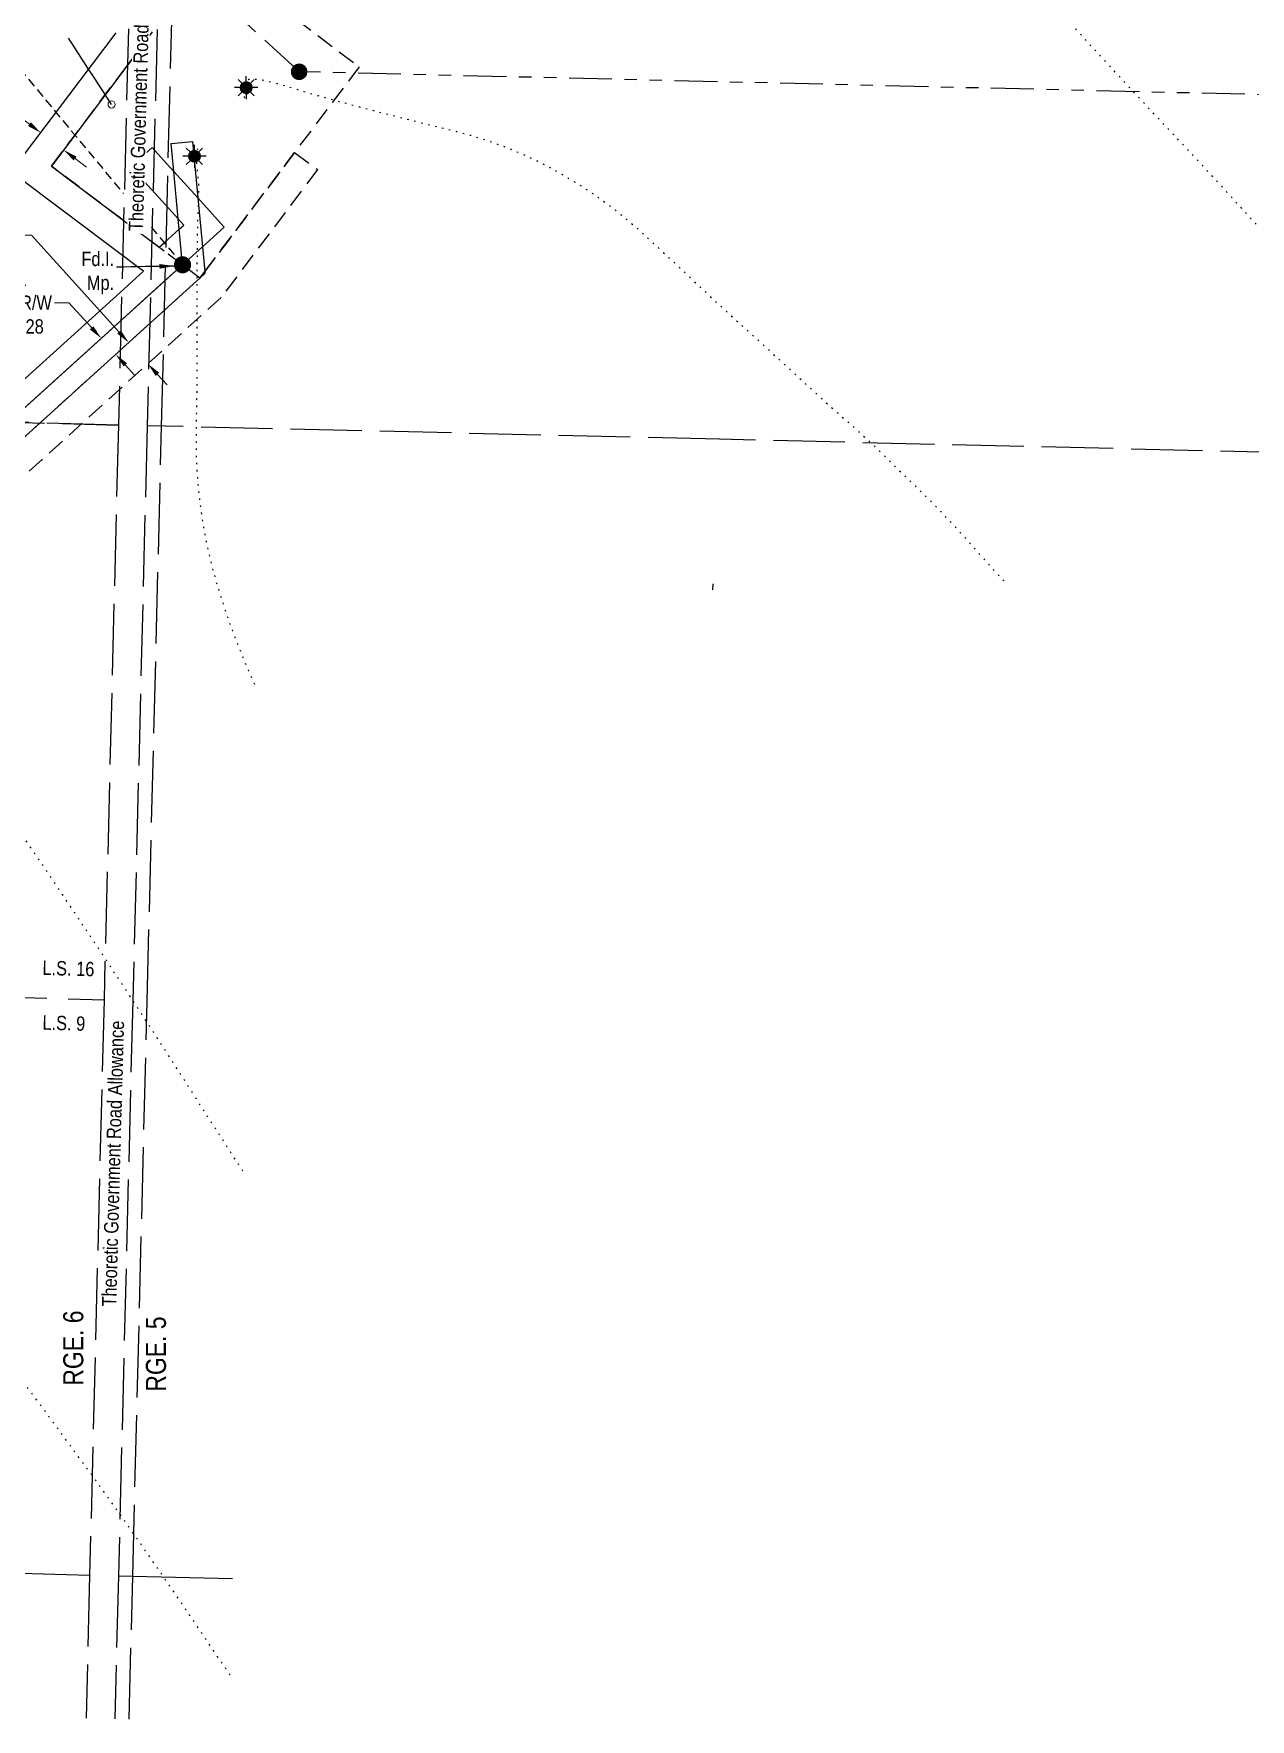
# Model space of a CAD drawing. Extents: x 383520 to 399637, y 6055811 to 6063584.
# Drawn here: x 386785 to 387635, y 6060884 to 6062063 of the extents above; entities that cross this region are included whole.
import ezdxf
from ezdxf.enums import TextEntityAlignment as Align

# ---------------------------------------------------------------- set-up
doc = ezdxf.new("R2010")
doc.units = 0
doc.header["$LTSCALE"] = 5
doc.header["$PDSIZE"] = 0.5
for name, pattern in [('foc-ACCESSROAD', [3.75, 2.5, -1.25]), ('foc-DOT', [1, 0.2, -0.8]), ('foc-DRILLPATH', [14.75, 6, -1.75, 1.75, -1.75, 1.75, -1.75]), ('foc-LSD', [8, 5, -3]), ('foc-QUARTERLINE', [33, 25, -3, 2, -3]), ('foc-TIELINE', [1.875, 1.25, -0.625]), ('foc-UNSURVEYED', [12.5, 10, -2.5])]:
    doc.linetypes.add(name, pattern=pattern)
doc.layers.get('Defpoints').update_dxf_attribs({"color": 9})
for name, color, linetype in [('CG-NOTES', 7, 'Continuous'), ('D-TXT', 6, 'Continuous'), ('DETAIL-HZ-Existing', 8, 'foc-DOT'), ('F-AR', 190, 'foc-ACCESSROAD'), ('F-RW', 190, 'Continuous'), ('F-WS', 190, 'foc-ACCESSROAD'), ('F-WS-S', 8, 'Continuous'), ('L-MON', 1, 'Continuous'), ('L-ROAD-T', 7, 'Continuous'), ('L-SECQ', 8, 'foc-QUARTERLINE'), ('L-SECTION-LSD', 7, 'foc-LSD'), ('L-TIE', 7, 'foc-TIELINE'), ('L-USEC', 7, 'foc-UNSURVEYED'), ('P-PDRILLPATH', 12, 'foc-DRILLPATH'), ('P-TXT', 4, 'Continuous')]:
    doc.layers.add(name, color=color, linetype=linetype)
doc.layers.add('F-AR-T', color=190, linetype='Continuous', lineweight=9)
doc.layers.add('F-WS-T', color=190, linetype='Continuous', lineweight=9)
doc.layers.add('Z-DRILL-POINT', color=7, linetype='Continuous', true_color=0x7575ff, plot=False)
doc.styles.add('100L', font='ARIALN.TTF', dxfattribs={"height": 11})
doc.styles.add('80CG', font='ARIALN.TTF', dxfattribs={"height": 10})
doc.styles.add('80L', font='ARIALN.TTF', dxfattribs={"height": 10})
doc.dimstyles.new('Compass 5 000', dxfattribs={"dimscale": 5, "dimtxt": 9, "dimasz": 2, "dimexe": 0.2, "dimexo": 0.0625, "dimgap": 0.5, "dimtad": 0, "dimtih": 1, "dimtoh": 1, "dimzin": 0, "dimdsep": 46, "dimtxsty": '80CG', "dimcen": 0.1, "dimse1": 1, "dimse2": 1, "dimclrd": 256, "dimclrt": 256, "dimaunit": 1, "dimadec": 4, "dimazin": 0, "dimtfac": 0.06, "dimtofl": 0, "dimtmove": 0, "dimatfit": 1, "dimfxl": 0.2, "dimtolj": 1, "dimtzin": 0, "dimlwd": -1, "dimarcsym": 0})

# ---------------------------------------------------------------- blocks, each defined once
blk = doc.blocks.new('fdia')
at = {"color": 255, "const_width": 1}
blk.add_lwpolyline([(-0.5, 0, 1), (0.5, 0, 1)], format="xyb", close=True, dxfattribs=at)
blk = doc.blocks.new('Fdiaa')
blk.add_blockref('fdia', (0, 0))
blk = doc.blocks.new('fdib')
at = {"color": 1, "const_width": 1.6}
blk.add_lwpolyline([(-0.4, 0, 1), (0.4, 0, 1)], format="xyb", close=True, dxfattribs=at)
at = {"color": 1}
blk.add_circle((0, 0), 0.8, dxfattribs=at)
blk = doc.blocks.new('Fdibb')
blk.add_blockref('fdib', (0, 0))
blk = doc.blocks.new('fdicc')
for name in ['Fdibb', 'Fdiaa']:
    blk.add_blockref(name, (0, 0))
blk = doc.blocks.new('FDI')
blk.add_blockref('fdicc', (0, 0))
blk = doc.blocks.new('*D40')
at = {"layer": 'Defpoints', "color": 0, "transparency": 16777216}
for p in [(386832.2, 6061849.6), (386804.1, 6061824.1), (386814.2, 6061813)]:
    blk.add_point(p, dxfattribs=at)
at = {"layer": 'F-AR-T', "transparency": 16777216}
for p, q in [((386809.6, 6061874.5), (386799.6, 6061874.5)), ((386825.5, 6061857), (386809.6, 6061874.5)), ((386849, 6061831), (386855.7, 6061823.6))]:
    blk.add_line(p, q, dxfattribs=at)
for points in [[(386826.7, 6061858.1), (386824.2, 6061855.8), (386832.2, 6061849.6)], [(386850.2, 6061832.1), (386847.8, 6061829.9), (386842.3, 6061838.4)]]:
    blk.add_solid(points, dxfattribs=at)
at = {"layer": 'F-AR-T', "transparency": 16777216, "insert": (386760.5, 6061874.5), "char_height": 10, "attachment_point": 5, "style": '80CG'}
blk.add_mtext('\\A1;Nuvista\\P15.00 P/L R/W\\PPLA 131328', dxfattribs=at)
blk = doc.blocks.new('*D43')
at = {"layer": 'Defpoints', "color": 0, "transparency": 16777216}
for p in [(386830.8, 6062047.6), (386846.8, 6062035.5), (386789.9, 6061993.3)]:
    blk.add_point(p, dxfattribs=at)
at = {"layer": 'F-AR-T', "transparency": 16777216}
for p, q in [((386774, 6062005.4), (386764, 6062005.4)), ((386782, 6061999.4), (386774, 6062005.4)), ((386813.9, 6061975.3), (386821.9, 6061969.3))]:
    blk.add_line(p, q, dxfattribs=at)
for points in [[(386783, 6062000.7), (386781, 6061998), (386789.9, 6061993.3)], [(386814.9, 6061976.6), (386812.9, 6061973.9), (386805.9, 6061981.3)]]:
    blk.add_solid(points, dxfattribs=at)
at = {"layer": 'F-AR-T', "transparency": 16777216, "insert": (386724.9, 6062005.4), "char_height": 10, "attachment_point": 5, "style": '80CG'}
blk.add_mtext('\\A1;Nuvista\\P15.00 P/L R/W\\PPLA 220584', dxfattribs=at)
blk = doc.blocks.new('label_road_theoretic')
at = {"layer": 'L-ROAD-T', "style": '80L'}
blk.add_text('Theoretic Government Road Allowance', height=10, dxfattribs=at).set_placement((0, 0), align=Align.MIDDLE_CENTER)
blk = doc.blocks.new('*D46')
at = {"layer": 'Defpoints', "color": 0, "transparency": 16777216}
for p in [(386851.4, 6061846.6), (386814.7, 6061813.4), (386828.1, 6061798.6)]:
    blk.add_point(p, dxfattribs=at)
at = {"layer": 'F-AR-T', "transparency": 16777216}
for p, q in [((386783.4, 6061921.7), (386773.4, 6061921.7)), ((386844.6, 6061854), (386783.4, 6061921.7)), ((386871.5, 6061824.4), (386878.2, 6061817))]:
    blk.add_line(p, q, dxfattribs=at)
for points in [[(386845.9, 6061855.2), (386843.4, 6061852.9), (386851.4, 6061846.6)], [(386872.7, 6061825.5), (386870.2, 6061823.3), (386864.8, 6061831.8)]]:
    blk.add_solid(points, dxfattribs=at)
at = {"layer": 'F-AR-T', "transparency": 16777216, "insert": (386739.1, 6061921.7), "char_height": 10, "attachment_point": 5, "style": '80CG'}
blk.add_mtext('\\A1;Nuvista\\P20.00 A/R\\PLOC 131538', dxfattribs=at)
blk = doc.blocks.new('plbh')
at = {"layer": 'L-MON'}
h = blk.add_hatch(color=255, dxfattribs=at)
h.dxf.hatch_style = 1
edge = h.paths.add_edge_path()
edge.add_arc((0, 0), 1.16, 0, 360)
h = blk.add_hatch(color=256, dxfattribs=at)
h.dxf.hatch_style = 1
h.paths.add_polyline_path([(-0.96, 0, 1), (0.96, 0, 1)])
h.paths.add_polyline_path([(0.91, 0, -1), (-0.91, 0, -1)], flags=16)
h.paths.add_polyline_path([(0.45, 0, -1), (-0.45, 0, -1)], flags=0)
h = blk.add_hatch(color=256, dxfattribs=at)
h.dxf.hatch_style = 1
h.paths.add_polyline_path([(-0.45, 0, 1), (0.45, 0, 1)])
h.paths.add_polyline_path([(0.4, 0, -1), (-0.4, 0, -1)], flags=16)
at = {"layer": 'L-MON', "color": 240}
for radius in [0.96, 0.91, 0.45, 0.4]:
    blk.add_circle((0, 0), radius, dxfattribs=at)
blk = doc.blocks.new('GAS')
h = blk.add_hatch(color=255)
h.dxf.hatch_style = 1
edge = h.paths.add_edge_path()
edge.add_arc((0, 0), 0.9, 0, 360)
for p, q in [((-0.81, 0), (-1.62, 0)), ((-0.57, 0.57), (-1.14, 1.14)), ((0, 0.81), (0, 1.62)), ((0.57, 0.57), (1.14, 1.14)), ((1.62, 0), (0.81, 0)), ((-0.57, -0.57), (-1.14, -1.14)), ((0, -0.81), (0, -1.62)), ((1.14, -1.14), (0.57, -0.57))]:
    blk.add_line(p, q)
blk.add_circle((0, 0), 0.8)

msp = doc.modelspace()

# ---------------------------------------------------------------- linework, layer by layer
at = {"layer": 'DETAIL-HZ-Existing', "flags": 128}
for points in [[(387906.195, 6061666.969), (387901.711, 6061669.805), (387893.801, 6061675.152), (387886.066, 6061680.735), (387878.508, 6061686.553), (387871.076, 6061692.659), (387865.388, 6061697.631), (387852.226, 6061709.89), (387845.169, 6061716.576), (387831.225, 6061729.915), (387817.526, 6061743.477), (387803.795, 6061756.981), (387789.933, 6061770.418), (387776.075, 6061783.614), (387762.187, 6061796.831), (387748.52, 6061810.463), (387735.159, 6061824.347), (387721.968, 6061838.227), (387708.885, 6061852.035), (387695.741, 6061866.194), (387682.799, 6061880.458), (387669.909, 6061894.781), (387657.111, 6061909.202), (387644.462, 6061923.559), (387631.593, 6061937.891), (387618.678, 6061952.014), (387605.676, 6061966.26), (387592.638, 6061980.296), (387579.402, 6061994.348), (387566.272, 6062008.286), (387553.235, 6062022.313), (387540.181, 6062036.51), (387527.019, 6062050.749), (387514.027, 6062064.995), (387501.357, 6062079.322), (387488.954, 6062093.923), (387476.892, 6062108.965), (387466.081, 6062123.637), (387455.526, 6062139.743), (387446.037, 6062156.502), (387437.425, 6062173.52), (387429.134, 6062190.981), (387421.445, 6062208.516), (387414.272, 6062226.289), (387407.495, 6062244.301), (387400.758, 6062262.323), (387393.79, 6062280.271), (387386.99, 6062298.164), (387380.431, 6062316.112), (387373.854, 6062334.14), (387367.273, 6062351.968), (387360.483, 6062369.841), (387353.541, 6062387.668), (387346.489, 6062405.488), (387339.548, 6062423.355), (387332.94, 6062441.294), (387326.758, 6062459.512), (387320.946, 6062477.731), (387315.235, 6062495.978), (387309.457, 6062514.326), (387303.447, 6062532.62), (387297.319, 6062550.577), (387291.057, 6062568.777), (387284.76, 6062586.819), (387278.542, 6062604.758), (387272.331, 6062623.027), (387266.391, 6062641.299), (387260.472, 6062659.611), (387254.3, 6062677.449), (387247.685, 6062695.518), (387240.847, 6062713.512), (387233.798, 6062731.412), (387226.643, 6062749.134), (387219.502, 6062766.966), (387212.793, 6062784.917), (387206.431, 6062803.1), (387200.075, 6062821.162), (387193.703, 6062839.376), (387187.463, 6062857.665), (387181.208, 6062875.745), (387174.633, 6062893.843), (387167.873, 6062911.736), (387161.211, 6062929.536), (387154.565, 6062947.606), (387147.937, 6062965.575), (387141.273, 6062983.705), (387134.769, 6063001.851), (387128.412, 6063019.844), (387122.099, 6063038.005), (387115.908, 6063056.264), (387109.828, 6063074.56), (387103.846, 6063092.753), (387097.856, 6063111.057), (387091.958, 6063129.418), (387086.181, 6063147.826), (387080.585, 6063166.27), (387075.251, 6063184.768), (387069.755, 6063203.219), (387064.959, 6063218.012), (387059.721, 6063233.136)], [(386933.468, 6062024.84), (386933.609, 6062024.856), (386933.82, 6062024.921), (386934.052, 6062024.985), (386934.274, 6062025.049), (386934.585, 6062025.112), (386934.977, 6062025.162), (386935.649, 6062025.235), (386936.06, 6062025.285), (386936.251, 6062025.33), (386936.441, 6062025.325), (386936.65, 6062025.26), (386936.887, 6062025.144), (386937.233, 6062024.996), (386937.549, 6062024.808), (386937.582, 6062024.537), (386937.277, 6062023.934), (386936.952, 6062023.332), (386936.454, 6062022.614), (386935.828, 6062021.99), (386935.42, 6062021.69), (386935.157, 6062021.546), (386934.711, 6062021.327), (386933.637, 6062020.794), (386932.132, 6062020.201), (386931.238, 6062020.044), (386930.878, 6062020.053), (386931.07, 6062020.118), (386931.462, 6062019.808), (386931.854, 6062019.068), (386932.073, 6062018.232), (386932.629, 6062017.678), (386933.456, 6062017.958), (386934.086, 6062018.352), (386934.45, 6062018.903), (386934.607, 6062019.549), (386934.676, 6062020.318), (386934.707, 6062021.168), (386934.739, 6062022.037), (386934.799, 6062022.856), (386934.81, 6062023.676), (386934.833, 6062024.595), (386934.926, 6062025.533), (386935.03, 6062026.491), (386935.064, 6062027.06), (386934.971, 6062027.323), (386934.597, 6062027.552), (386933.94, 6062027.709), (386933.942, 6062028.179), (386934.868, 6062028.426), (386935.552, 6062028.149), (386935.828, 6062027.982), (386935.863, 6062028.181), (386935.546, 6062028.319), (386934.849, 6062028.466), (386934.242, 6062028.581), (386933.984, 6062028.668), (386934.052, 6062028.976), (386934.089, 6062029.676), (386934.09, 6062030.086), (386934.404, 6062030.258), (386935.061, 6062030.532), (386935.375, 6062030.674), (386935.526, 6062030.72), (386935.848, 6062030.802), (386936.591, 6062030.904), (386937.643, 6062030.967), (386939.083, 6062030.941), (386940.85, 6062030.797), (386943.073, 6062030.511), (386945.723, 6062030.065), (386948.886, 6062029.346), (386952.682, 6062028.361), (386957.183, 6062027.118), (386962.447, 6062025.606), (386968.672, 6062023.76), (386975.761, 6062021.622), (386983.675, 6062019.283), (386989.13, 6062017.787), (386998.47, 6062015.272), (387008.525, 6062012.55), (387019.067, 6062009.726), (387030.01, 6062006.902), (387041.431, 6062003.996), (387053.001, 6062001.045), (387065.26, 6061998.028), (387077.886, 6061994.912), (387090.515, 6061991.515), (387103.368, 6061987.503), (387116.007, 6061982.866), (387128.648, 6061977.558), (387140.834, 6061971.632), (387152.912, 6061965.008), (387164.739, 6061957.96), (387176.029, 6061950.586), (387187.143, 6061942.616), (387197.629, 6061934.331), (387208.018, 6061925.349), (387212.468, 6061921.296), (387226.36, 6061908.375), (387236.604, 6061898.806), (387246.671, 6061889.362), (387256.688, 6061879.918), (387266.777, 6061870.553), (387276.939, 6061861.267), (387287.141, 6061852.039), (387297.333, 6061842.771), (387307.443, 6061833.436), (387317.594, 6061824.149), (387327.694, 6061814.824), (387337.784, 6061805.479), (387348.048, 6061796.31), (387358.414, 6061787.228), (387368.585, 6061777.951), (387378.48, 6061768.4), (387388.281, 6061758.733), (387398.184, 6061749.112), (387408.067, 6061739.512), (387417.755, 6061729.707), (387427.248, 6061719.697), (387436.496, 6061709.493), (387445.622, 6061699.191), (387454.798, 6061688.919), (387464.059, 6061678.834), (387464.697, 6061678.158)], [(386897.317, 6061976.871), (386897.237, 6061976.843), (386896.978, 6061976.9), (386896.658, 6061976.918), (386896.237, 6061976.868), (386895.668, 6061976.903), (386895.148, 6061976.916), (386894.531, 6061976.661), (386894.097, 6061976.492), (386893.948, 6061976.525), (386894.113, 6061976.741), (386894.677, 6061977.277), (386895.394, 6061977.98), (386895.762, 6061978.291), (386896.402, 6061978.685), (386896.815, 6061978.784), (386897.239, 6061978.544), (386897.778, 6061978.1), (386898.267, 6061977.648), (386898.737, 6061977.226), (386899.226, 6061976.774), (386899.436, 6061976.388), (386899.332, 6061976.221), (386899.22, 6061976.144), (386899.103, 6061975.886), (386899.204, 6061975.524), (386899.345, 6061975.17), (386899.587, 6061974.824), (386900.044, 6061974.682), (386900.68, 6061974.547), (386900.623, 6061974.638), (386900.155, 6061975.14), (386899.853, 6061975.457), (386899.268, 6061975.662), (386898.733, 6061975.886), (386898.422, 6061976.224), (386898.124, 6061976.721), (386897.995, 6061977.164), (386897.954, 6061977.546), (386897.971, 6061978.215), (386897.961, 6061979.026), (386897.937, 6061979.657), (386898.122, 6061980.242), (386898.338, 6061980.477), (386898.399, 6061980.505), (386898.406, 6061980.795), (386898.307, 6061981.238), (386897.698, 6061981.673), (386897.24, 6061982.175), (386898.113, 6061982.273), (386899.704, 6061981.903), (386900.587, 6061981.631), (386900.633, 6061981.46), (386900.214, 6061981.48), (386899.657, 6061981.614), (386899.261, 6061981.774), (386899.333, 6061981.452), (386899.616, 6061979.995), (386899.507, 6061978.017), (386899.318, 6061977.672), (386899.355, 6061977.961), (386899.465, 6061978.368), (386899.59, 6061978.535), (386899.703, 6061978.662), (386899.713, 6061978.682), (386899.622, 6061978.624), (386899.348, 6061978.081), (386899.055, 6061976.768), (386898.835, 6061974.763), (386898.79, 6061972.143), (386898.947, 6061969.238), (386899.248, 6061966.05), (386899.67, 6061962.158), (386900.069, 6061957.306), (386900.155, 6061951.543), (386899.967, 6061944.825), (386899.712, 6061937.419), (386899.478, 6061929.673), (386899.298, 6061921.274), (386899.192, 6061912.214), (386899.11, 6061902.543), (386899, 6061892.553), (386898.942, 6061881.821), (386898.954, 6061870.677), (386898.93, 6061858.934), (386898.936, 6061847.18), (386898.97, 6061834.916), (386898.976, 6061822.372), (386898.867, 6061809.59), (386898.644, 6061796.662), (386898.481, 6061783.752), (386898.486, 6061770.738), (386898.595, 6061765.493), (386898.982, 6061757.381), (386900.078, 6061744.01), (386901.635, 6061730.657), (386903.649, 6061717.202), (386906.198, 6061703.934), (386909.283, 6061690.863), (386912.168, 6061680.248), (386918.739, 6061659.367), (386921.625, 6061651.172), (386926.426, 6061638.348), (386931.48, 6061625.648), (386936.866, 6061613.049), (386939.642, 6061607.036)]]:
    msp.add_lwpolyline(points, dxfattribs=at)
at = {"layer": 'F-AR'}
msp.add_lwpolyline([(386479.813, 6061510.1), (386901.166, 6061891.741), (386904.543, 6061896.223), (386967.337, 6061979.559), (386983.305, 6061967.527), (386915.992, 6061878.196), (386874.505, 6061840.678), (386499.576, 6061501.027)], dxfattribs=at)
at = {"layer": 'F-RW'}
for points in [[(386867.137, 6062093.448), (386861.661, 6062055.25), (386849.292, 6062038.848), (386797.358, 6061969.943), (386846.638, 6061932.829), (386846.638, 6061932.829), (386872.687, 6061913.208), (386876.405, 6061916.596), (386886.683, 6061925.923), (386889.849, 6061928.794), (386886.013, 6061933.029), (386877.064, 6061942.907), (386852.935, 6061969.541), (386867.751, 6061982.964), (386877.789, 6061971.883), (386882.881, 6061966.264), (386899.69, 6061947.71), (386918.088, 6061927.401), (386902.902, 6061913.636), (386891.232, 6061903.057), (386889.03, 6061900.973), (386875.714, 6061888.998), (386844.841, 6061861.029), (386766.073, 6061789.67)], [(386776.551, 6061975.572), (386842.617, 6062063.191)], [(386464.991, 6061516.904), (386888.998, 6061901.016), (386886.683, 6061925.923), (386886.013, 6061933.029), (386882.881, 6061966.264), (386881.03, 6061985.898), (386895.958, 6061987.305), (386899.69, 6061947.71), (386902.902, 6061913.636), (386904.543, 6061896.223), (386904.675, 6061894.828), (386901.166, 6061891.741), (386899.069, 6061889.899), (386512.625, 6061539.814)], [(386744.401, 6061790.268), (386845.359, 6061881.731), (386861.676, 6061896.513), (386857.609, 6061899.573), (386846.023, 6061908.29), (386769.339, 6061965.986)]]:
    msp.add_lwpolyline(points, dxfattribs=at)
at = {"layer": 'F-WS'}
msp.add_lwpolyline([(386904.543, 6061896.223), (386901.166, 6061891.741), (386889.034, 6061900.886), (386876.252, 6061910.514), (386846.638, 6061932.829), (386797.382, 6061969.944), (386849.293, 6062038.835), (386880.502, 6062080.254), (386908.671, 6062117.637), (387012.455, 6062039.434), (386967.337, 6061979.559), (386904.543, 6061896.223)], close=True, dxfattribs=at)
at = {"layer": 'L-SECQ', "flags": 128}
for points in [[(385922.87, 6061009.823), (386824.057, 6060984.87)], [(386844.16, 6060984.366), (386923.99, 6060982.474)]]:
    msp.add_lwpolyline(points, dxfattribs=at)
at = {"layer": 'L-SECTION-LSD', "flags": 128}
msp.add_lwpolyline([(386834.132, 6061386.915), (386032.94, 6061409.1)], dxfattribs=at)
at = {"layer": 'L-USEC'}
for p, q in [((386854.283, 6062191.006), (386844.205, 6061788.961)), ((386874.385, 6062190.502), (386864.308, 6061788.457)), ((386874.36, 6061788.246), (386884.437, 6062190.291)), ((386874.36, 6061788.246), (386884.437, 6062190.291)), ((386844.205, 6061788.961), (386680.133, 6061793.493)), ((386680.133, 6061793.493), (386844.205, 6061788.961)), ((386844.205, 6061788.961), (386834.132, 6061386.915)), ((386864.308, 6061788.457), (386854.234, 6061386.412)), ((386864.286, 6061386.202), (386874.36, 6061788.246)), ((387264.342, 6061778.992), (386864.309, 6061788.484)), ((387664.377, 6061769.499), (387264.342, 6061778.992)), ((386834.132, 6061386.915), (386824.057, 6060984.87)), ((386854.234, 6061386.412), (386844.16, 6060984.366)), ((386854.212, 6060984.154), (386864.286, 6061386.202)), ((386824.057, 6060984.87), (386821.553, 6060884.939)), ((386844.16, 6060984.366), (386841.655, 6060884.383)), ((386851.705, 6060884.104), (386854.212, 6060984.154))]:
    msp.add_line(p, q, dxfattribs=at)
at = {"layer": 'P-PDRILLPATH', "flags": 128}
msp.add_lwpolyline([(389990.804, 6061963.97), (386970.504, 6062035.938), (386315.9, 6062636.445)], dxfattribs=at)
at = {"layer": 'P-TXT', "color": 5}
msp.add_line((387259.547, 6061673.691), (387259.87, 6061677.877), dxfattribs=at)

# ---------------------------------------------------------------- block references
at = {"layer": 'F-WS-S', "xscale": 4.999999999999996, "yscale": 4.999999999999996, "zscale": 4.999999999999996}
for p in [(386933.468, 6062024.84), (386897.317, 6061976.871)]:
    msp.add_blockref('GAS', p, dxfattribs=at)
at = {"layer": 'L-MON', "color": 5, "xscale": 4.998073099999996, "yscale": 4.998073099999996, "zscale": 4.998073099999996}
msp.add_blockref('plbh', (386970.504, 6062035.938), dxfattribs=at)
at = {"layer": 'L-MON', "xscale": 4.999999999999981, "yscale": 4.999999999999981, "zscale": 4.999999999999981}
msp.add_blockref('FDI', (386888.998, 6061901.016), dxfattribs=at)

# ---------------------------------------------------------------- texts
at = {"layer": 'D-TXT', "color": 3, "char_height": 14, "attachment_point": 1, "rotation": 90, "style": '80L'}
for s, insert in [('RGE. 6', (386805.636, 6061117.332)), ('RGE. 5', (386863.416, 6061113.168))]:
    msp.add_mtext_dynamic_manual_height_columns(s, width=73.72683, gutter_width=47.482, heights=[0], dxfattribs=dict(at, insert=insert))
at = {"layer": 'L-MON', "insert": (386841.219, 6061910.12), "char_height": 10, "attachment_point": 3, "style": '80L'}
msp.add_mtext_dynamic_manual_height_columns('\\pxt0;Fd.I.\\PMp.', width=22.03557, gutter_width=49.981, heights=[0], dxfattribs=at)
at = {"layer": 'Z-DRILL-POINT', "color": 7, "style": '80L'}
msp.add_text('H2', height=2, dxfattribs=at).set_placement((386970.504, 6062035.938))

# ---------------------------------------------------------------- leaders
at = {"layer": 'F-WS-T', "path_type": 1}
msp.add_leader([(386839.41, 6062013.097), (386809.247, 6062059.555)], dimstyle='Compass 5 000', override={"dimasz": 1, "dimgap": 0.5, "dimtad": 0, "dimldrblk": 'DotBlank'}, dxfattribs=at)
at = {"layer": 'L-MON', "path_type": 1}
msp.add_leader([(386882.878, 6061900.095), (386842.895, 6061899.297)], dimstyle='Compass 5 000', override={"dimgap": 0.5, "dimtad": 0, "dimadec": 3}, dxfattribs=at)

# ---------------------------------------------------------------- next in the draw order: texts
at = {"layer": 'L-ROAD-T', "insert": (386854.104, 6062024.61), "char_height": 10, "width": 201.5208, "attachment_point": 2, "rotation": 88.413474, "style": '80L', "bg_fill": 3, "box_fill_scale": 1.1, "bg_fill_color": 256, "bg_fill_transparency": 0}
msp.add_mtext('Theoretic Government Road Allowance', dxfattribs=at)
at = {"layer": 'L-SECTION-LSD', "char_height": 10, "attachment_point": 1, "rotation": 358.413904, "style": '100L', "bg_fill": 3, "box_fill_scale": 1.5, "bg_fill_color": 256, "bg_fill_transparency": 0}
for s, width, insert in [('\\pxql;L.S. 16', 36.9272, (386791.244, 6061414.54)), ('\\pxql;L.S. 9', 30.51552, (386791.244, 6061376.256))]:
    msp.add_mtext_dynamic_manual_height_columns(s, width=width, gutter_width=54.979, heights=[0], dxfattribs=dict(at, insert=insert))

# ---------------------------------------------------------------- next in the draw order: linework, layer by layer
at = {"layer": 'DETAIL-HZ-Existing', "flags": 128}
for points in [[(386931.13, 6061267.387), (386930.167, 6061268.864), (386914.679, 6061292.935), (386899.193, 6061317.057), (386883.765, 6061341.137), (386868.228, 6061365.249), (386852.549, 6061389.285), (386836.805, 6061413.123), (386820.991, 6061436.952), (386805.107, 6061460.764), (386789.091, 6061484.538), (386772.924, 6061508.256), (386756.707, 6061531.965), (386748.658, 6061543.779), (386740.712, 6061555.769), (386733.192, 6061567.94), (386726.019, 6061580.401), (386719.228, 6061592.973), (386712.673, 6061605.76), (386706.491, 6061618.647), (386700.733, 6061631.734), (386695.451, 6061645.009), (386690.613, 6061658.443), (386685.987, 6061671.972), (386681.444, 6061685.629), (386672.638, 6061712.915), (386668.486, 6061725.58)], [(386922.299, 6060915.017), (386921.332, 6060916.432), (386913.272, 6060928.235), (386905.284, 6060940.097), (386897.336, 6060951.978), (386889.307, 6060963.81), (386881.257, 6060975.624), (386873.148, 6060987.458), (386856.845, 6061010.92), (386848.673, 6061022.636), (386840.411, 6061034.354), (386832.065, 6061045.945), (386823.66, 6061057.547), (386806.67, 6061080.715), (386789.757, 6061103.791), (386772.58, 6061126.744), (386755.422, 6061149.597), (386738.39, 6061172.716), (386721.53, 6061195.931), (386705.247, 6061219.412), (386689.107, 6061243.02), (386672.796, 6061266.541), (386656.129, 6061289.872), (386639.524, 6061313.27), (386623.266, 6061336.961), (386607.038, 6061360.62), (386590.799, 6061384.27), (386574.621, 6061407.939), (386558.563, 6061431.604), (386542.758, 6061455.423), (386527.435, 6061479.681), (386519.975, 6061491.879), (386512.518, 6061504.178), (386505.088, 6061516.396), (386497.487, 6061528.548), (386489.743, 6061540.574), (386481.818, 6061552.564), (386465.92, 6061576.245), (386450.074, 6061600.005), (386447.75, 6061603.514)]]:
    msp.add_lwpolyline(points, dxfattribs=at)
at = {"layer": 'L-TIE', "flags": 128}
for points in [[(386368.336, 6062528.633), (386847.648, 6061950.86)], [(386867.117, 6061927.392), (386888.998, 6061901.016)]]:
    msp.add_lwpolyline(points, dxfattribs=at)
at = {"layer": 'L-USEC'}
for p, q in [((386844.205, 6061788.961), (386834.132, 6061386.915)), ((386834.132, 6061386.915), (386824.057, 6060984.87))]:
    msp.add_line(p, q, dxfattribs=at)

# ---------------------------------------------------------------- next in the draw order: block references
at = {"layer": 'CG-NOTES', "rotation": 88.41347396686336}
msp.add_blockref('label_road_theoretic', (386840.412, 6061272.6), dxfattribs=at)

# ---------------------------------------------------------------- next in the draw order: dimensions: what is measured, and where the dimension line sits
at = {"layer": 'F-AR-T'}
for base, p1, p2, angle, text, picture, middle in [((386789.942, 6061993.332), (386846.805, 6062035.535), (386830.841, 6062047.573), 142.982939, 'Nuvista\\P15.00 P/L R/W\\PPLA 220584', '*D43', (386724.888, 6062005.375)), ((386832.174, 6061849.554), (386814.212, 6061812.982), (386804.112, 6061824.131), 132.174803, 'Nuvista\\P15.00 P/L R/W\\PPLA 131328', '*D40', (386760.524, 6061874.465))]:
    dim = msp.add_linear_dim(base=base, p1=p1, p2=p2, angle=angle, text=text, dimstyle='Compass 5 000', dxfattribs=at)
    dim.commit()
    dim.dimension.update_dxf_attribs({"geometry": picture, "text_midpoint": middle, "dimtype": 161})
dim = msp.add_linear_dim(base=(386851.356, 6061846.626), p1=(386828.074, 6061798.616), p2=(386814.679, 6061813.405), angle=132.168806, text='Nuvista\\P20.00 A/R\\PLOC 131538', dimstyle='Compass 5 000', override={"dimadec": 3}, dxfattribs=at)
dim.commit()
dim.dimension.update_dxf_attribs({"geometry": '*D46', "text_midpoint": (386739.053, 6061921.689), "dimtype": 161})

doc.saveas('drawing.dxf')
